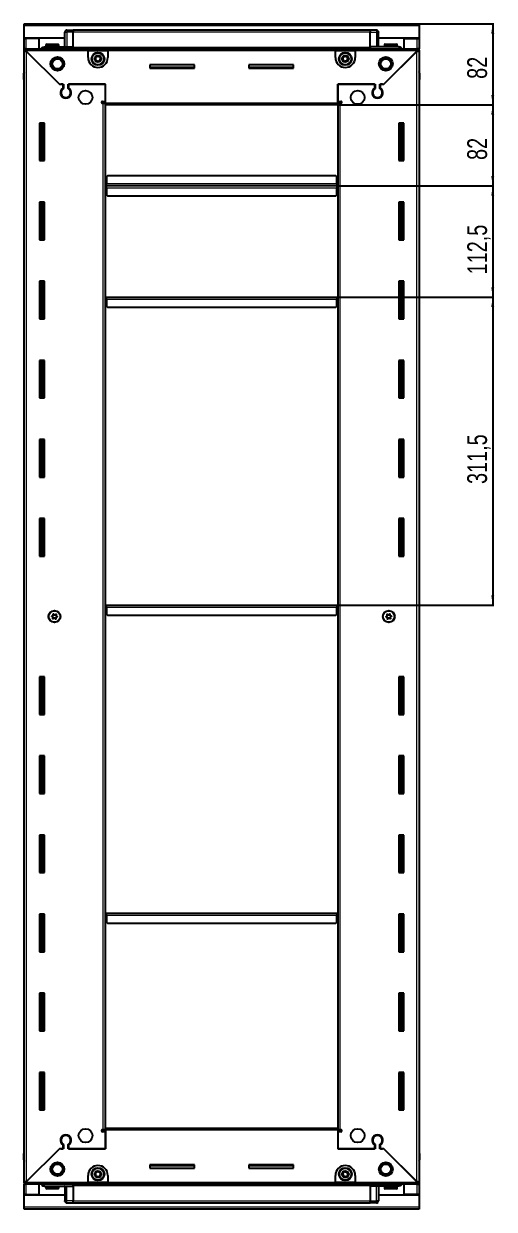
# Model space of a CAD drawing. Header units: millimetres. Extents: x 964 to 3708, y -1459 to 1429.
# Drawn here: x 3232 to 3708, y 94 to 1293 of the extents above; entities that cross this region are included whole.
import ezdxf

# ---------------------------------------------------------------- set-up
doc = ezdxf.new("R2010")
doc.units = ezdxf.units.MM
doc.layers.add('FORMAT', color=7, linetype='Continuous')
doc.styles.add('SLDTEXTSTYLE0', font='TXT', dxfattribs={"width": 0.75})
doc.dimstyles.new('SLDDIMSTYLE0', dxfattribs={"dimtxt": 20, "dimasz": 10, "dimexe": 0, "dimexo": 0.0625, "dimgap": 5, "dimtad": 2, "dimdec": 1, "dimrnd": 1e-09, "dimzin": 12, "dimdsep": 46, "dimtxsty": 'SLDTEXTSTYLE0', "dimsah": 1, "dimcen": 0.09, "dimadec": 0, "dimazin": 3, "dimtfac": 1, "dimtofl": 0, "dimtmove": 0, "dimatfit": 3, "dimfxl": 0, "dimfrac": 2, "dimtolj": 1, "dimtzin": 12, "dimarcsym": 0})

# ---------------------------------------------------------------- blocks, each defined once
blk = doc.blocks.new('_D_6')
at = {"layer": 'FORMAT'}
for p, q in [((3631.7, 1293.1), (3707.2, 1293.1)), ((3706.2, 1293.1), (3706.2, 1211.1)), ((3549.7, 1211.1), (3707.2, 1211.1))]:
    blk.add_line(p, q, dxfattribs=at)
for points in [[(3706.2, 1293.1), (3704.7, 1283.1), (3707.7, 1283.1)], [(3706.2, 1211.1), (3707.7, 1221.1), (3704.7, 1221.1)]]:
    blk.add_solid(points, dxfattribs=at)
at = {"layer": 'FORMAT', "insert": (3680.4, 1237.3), "char_height": 20, "attachment_point": 1, "rotation": 90, "style": 'SLDTEXTSTYLE0'}
blk.add_mtext('82', dxfattribs=at)
blk = doc.blocks.new('_D_7')
at = {"layer": 'FORMAT'}
for p, q in [((3549.7, 1211.1), (3707.2, 1211.1)), ((3706.2, 1211.1), (3706.2, 1129.1)), ((3548.7, 1129.1), (3707.2, 1129.1))]:
    blk.add_line(p, q, dxfattribs=at)
for points in [[(3706.2, 1211.1), (3704.7, 1201.1), (3707.7, 1201.1)], [(3706.2, 1129.1), (3707.7, 1139.1), (3704.7, 1139.1)]]:
    blk.add_solid(points, dxfattribs=at)
at = {"layer": 'FORMAT', "insert": (3680.4, 1155.3), "char_height": 20, "attachment_point": 1, "rotation": 90, "style": 'SLDTEXTSTYLE0'}
blk.add_mtext('82', dxfattribs=at)
blk = doc.blocks.new('_D_8')
at = {"layer": 'FORMAT'}
for p, q in [((3548.7, 1129.1), (3707.2, 1129.1)), ((3706.2, 1129.1), (3706.2, 1016.6)), ((3548.7, 1016.6), (3707.2, 1016.6))]:
    blk.add_line(p, q, dxfattribs=at)
for points in [[(3706.2, 1129.1), (3704.7, 1119.1), (3707.7, 1119.1)], [(3706.2, 1016.6), (3707.7, 1026.6), (3704.7, 1026.6)]]:
    blk.add_solid(points, dxfattribs=at)
at = {"layer": 'FORMAT', "insert": (3680.4, 1039.6), "char_height": 20, "attachment_point": 1, "rotation": 90, "style": 'SLDTEXTSTYLE0'}
blk.add_mtext('112,5', dxfattribs=at)
blk = doc.blocks.new('_D_9')
at = {"layer": 'FORMAT'}
for p, q in [((3548.7, 1016.6), (3707.2, 1016.6)), ((3706.2, 1016.6), (3706.2, 705.1)), ((3548.7, 705.1), (3707.2, 705.1))]:
    blk.add_line(p, q, dxfattribs=at)
for points in [[(3706.2, 1016.6), (3704.7, 1006.6), (3707.7, 1006.6)], [(3706.2, 705.1), (3707.7, 715.1), (3704.7, 715.1)]]:
    blk.add_solid(points, dxfattribs=at)
at = {"layer": 'FORMAT', "insert": (3680.4, 827.6), "char_height": 20, "attachment_point": 1, "rotation": 90, "style": 'SLDTEXTSTYLE0'}
blk.add_mtext('311,5', dxfattribs=at)

msp = doc.modelspace()

# ---------------------------------------------------------------- linework, layer by layer
at = {"color": 7, "linetype": 'Continuous', "lineweight": 25}
for p, q in [((3232.7, 1293.07), (3631.7, 1293.07)), ((3232.7, 1290.97), (3232.7, 1293.07)), ((3232.7, 1278.57), (3232.7, 1290.97)), ((3273.7, 1269.57), (3273.7, 1284.57)), ((3274.37, 1286.07), (3274.37, 1286.07)), ((3275.7, 1286.57), (3282.2, 1286.57)), ((3275.7, 1286.57), (3282.2, 1286.57)), ((3282.2, 1286.57), (3282.2, 1286.57)), ((3282.2, 1286.57), (3282.2, 1286.57)), ((3282.2, 1286.57), (3282.2, 1284.57)), ((3582.2, 1286.42), (3282.2, 1286.42)), ((3282.2, 1269.57), (3282.2, 1284.57)), ((3582.2, 1286.57), (3582.2, 1286.57)), ((3588.7, 1286.57), (3582.2, 1286.57)), ((3588.7, 1286.57), (3582.2, 1286.57)), ((3582.2, 1286.57), (3582.2, 1284.57)), ((3582.2, 1269.57), (3582.2, 1284.57)), ((3590.7, 1284.57), (3590.7, 1284.57)), ((3590.7, 1269.57), (3590.7, 1284.57)), ((3631.7, 1293.07), (3631.7, 1290.97)), ((3631.7, 1290.97), (3631.7, 1278.57)), ((3273.7, 1278.57), (3232.7, 1278.57)), ((3232.7, 1278.07), (3232.7, 1278.57)), ((3232.7, 1278.07), (3234.8, 1278.07)), ((3232.7, 1267.82), (3232.7, 1278.07)), ((3234.2, 1278.07), (3234.2, 1278.57)), ((3247.7, 1278.07), (3234.8, 1278.07)), ((3247.7, 1267.82), (3247.7, 1278.07)), ((3254.7, 1271.47), (3254.7, 1269.57)), ((3255.5, 1272.27), (3266.9, 1272.27)), ((3267.7, 1269.57), (3267.7, 1271.47)), ((3631.7, 1278.57), (3590.7, 1278.57)), ((3596.7, 1271.47), (3596.7, 1269.57)), ((3597.5, 1272.27), (3608.9, 1272.27)), ((3609.7, 1269.57), (3609.7, 1271.47)), ((3616.7, 1267.82), (3616.7, 1278.07)), ((3616.7, 1278.07), (3629.6, 1278.07)), ((3629.6, 1278.07), (3631.7, 1278.07)), ((3630.2, 1278.07), (3630.2, 1278.57)), ((3631.7, 1278.07), (3631.7, 1278.57)), ((3631.7, 1278.07), (3631.7, 1267.82)), ((3232.7, 1266.32), (3232.7, 1267.82)), ((3232.7, 1267.82), (3233.7, 1267.82)), ((3232.7, 1265.82), (3232.7, 1266.32)), ((3232.7, 1266.32), (3233.7, 1266.32)), ((3232.7, 121.32), (3232.7, 1265.82)), ((3234.2, 1265.82), (3232.7, 1265.82)), ((3233.7, 1266.32), (3233.7, 1267.82)), ((3233.7, 1267.82), (3297.2, 1267.82)), ((3234.3, 1265.72), (3268.2, 1231.82)), ((3268.9, 1231.12), (3234.8, 1265.22)), ((3253.2, 1269.57), (3282.2, 1269.57)), ((3282.2, 1269.57), (3282.2, 1269.07)), ((3282.2, 1268.42), (3582.2, 1268.42)), ((3297.2, 1265.72), (3297.2, 1267.82)), ((3297.2, 1267.82), (3317.2, 1267.82)), ((3297.2, 1266.32), (3317.2, 1266.32)), ((3297.2, 1258.82), (3297.2, 1265.72)), ((3317.2, 1267.82), (3317.2, 1265.72)), ((3317.2, 1267.82), (3547.2, 1267.82)), ((3317.2, 1265.72), (3317.2, 1258.82)), ((3547.2, 1265.72), (3547.2, 1267.82)), ((3547.2, 1267.82), (3567.2, 1267.82)), ((3547.2, 1266.32), (3567.2, 1266.32)), ((3547.2, 1258.82), (3547.2, 1265.72)), ((3567.2, 1267.82), (3630.7, 1267.82)), ((3567.2, 1267.82), (3567.2, 1265.72)), ((3567.2, 1265.72), (3567.2, 1258.82)), ((3611.2, 1269.57), (3582.2, 1269.57)), ((3582.2, 1269.57), (3582.2, 1269.07)), ((3629.6, 1265.22), (3595.5, 1231.12)), ((3596.2, 1231.82), (3630.1, 1265.72)), ((3630.2, 1265.82), (3631.7, 1265.82)), ((3630.7, 1266.32), (3630.7, 1267.82)), ((3630.7, 1267.82), (3631.7, 1267.82)), ((3630.7, 1266.32), (3631.7, 1266.32)), ((3631.7, 1266.32), (3631.7, 1267.82)), ((3631.7, 1266.32), (3631.7, 1265.82)), ((3631.7, 1265.82), (3631.7, 121.32)), ((3404.7, 1251.57), (3359.7, 1251.57)), ((3359.7, 1251.57), (3359.7, 1248.07)), ((3404.7, 1248.82), (3359.7, 1248.82)), ((3359.7, 1248.07), (3404.7, 1248.07)), ((3404.7, 1248.07), (3404.7, 1251.57)), ((3504.7, 1251.57), (3459.7, 1251.57)), ((3459.7, 1251.57), (3459.7, 1248.07)), ((3504.7, 1248.82), (3459.7, 1248.82)), ((3459.7, 1248.07), (3504.7, 1248.07)), ((3504.7, 1248.07), (3504.7, 1251.57)), ((3232.2, 1243.07), (3232.2, 1236.57)), ((3232.2, 1236.57), (3232.2, 1243.07)), ((3232.2, 1236.57), (3232.2, 1236.57)), ((3232.7, 1236.57), (3232.2, 1236.57)), ((3232.35, 1236.57), (3232.35, 150.57)), ((3631.7, 1244.39), (3631.7, 1244.39)), ((3631.7, 1236.57), (3632.2, 1236.57)), ((3632.05, 150.57), (3632.05, 1236.57)), ((3632.2, 1243.07), (3632.2, 1236.57)), ((3632.2, 1236.57), (3632.2, 1243.07)), ((3632.2, 1236.57), (3632.2, 1236.57)), ((3632.2, 1236.57), (3632.2, 1236.57)), ((3268.2, 1231.82), (3272.4, 1231.82)), ((3269.6, 1231.82), (3268.9, 1231.12)), ((3271.7, 1231.82), (3269.6, 1231.82)), ((3271.7, 1231.82), (3271.7, 1227.93)), ((3272.4, 1231.82), (3272.4, 1227.53)), ((3277, 1231.82), (3314.7, 1231.82)), ((3277, 1227.53), (3277, 1231.82)), ((3277.7, 1227.93), (3277.7, 1231.82)), ((3314.7, 1231.82), (3277.7, 1231.82)), ((3314.7, 1213.17), (3314.7, 1231.82)), ((3314.7, 1214.57), (3314.7, 1231.82)), ((3549.7, 1231.82), (3587.4, 1231.82)), ((3549.7, 1213.17), (3549.7, 1231.82)), ((3549.7, 1231.82), (3549.7, 1214.57)), ((3586.7, 1231.82), (3549.7, 1231.82)), ((3586.7, 1231.82), (3586.7, 1227.93)), ((3587.4, 1231.82), (3587.4, 1227.53)), ((3592, 1231.82), (3596.2, 1231.82)), ((3592, 1227.53), (3592, 1231.82)), ((3594.8, 1231.82), (3592.7, 1231.82)), ((3592.7, 1227.93), (3592.7, 1231.82)), ((3595.5, 1231.12), (3594.8, 1231.82)), ((3272.7, 1218.96), (3272.7, 1218.2)), ((3311.85, 1214.57), (3314.7, 1214.57)), ((3312.6, 1212.57), (3311.85, 1212.57)), ((3312.6, 1212.57), (3314.7, 1212.57)), ((3314.7, 1213.57), (3312.7, 1213.57)), ((3312.7, 1213.57), (3312.7, 1212.57)), ((3314.7, 1211.07), (3314.7, 1213.17)), ((3549.7, 1211.07), (3314.7, 1211.07)), ((3314.7, 176.07), (3314.7, 1211.07)), ((3549.7, 1214.57), (3552.55, 1214.57)), ((3551.7, 1213.57), (3549.7, 1213.57)), ((3549.7, 1213.17), (3549.7, 1211.07)), ((3549.7, 1212.57), (3551.8, 1212.57)), ((3549.7, 1211.07), (3549.7, 176.07)), ((3551.7, 1212.57), (3551.7, 1213.57)), ((3552.55, 1212.57), (3551.8, 1212.57)), ((3591.7, 1218.96), (3591.7, 1218.2)), ((3253.2, 1192.57), (3248.2, 1192.57)), ((3248.2, 1192.57), (3248.2, 1154.57)), ((3250.35, 1154.57), (3250.35, 1192.57)), ((3252.14, 1154.57), (3252.14, 1192.57)), ((3252.17, 1154.57), (3252.17, 1192.57)), ((3253.2, 1154.57), (3253.2, 1192.57)), ((3611.2, 1192.57), (3611.2, 1154.57)), ((3616.2, 1192.57), (3611.2, 1192.57)), ((3612.22, 1192.57), (3612.22, 1154.57)), ((3612.25, 1192.57), (3612.25, 1154.57)), ((3614.05, 1192.57), (3614.05, 1154.57)), ((3616.2, 1154.57), (3616.2, 1192.57)), ((3248.2, 1154.57), (3253.2, 1154.57)), ((3611.2, 1154.57), (3616.2, 1154.57)), ((3316.7, 1139.07), (3315.7, 1138.07)), ((3547.7, 1139.07), (3316.7, 1139.07)), ((3548.7, 1138.07), (3547.7, 1139.07)), ((3315.45, 1129.07), (3314.7, 1129.07)), ((3315.7, 1131.92), (3315.45, 1131.92)), ((3315.45, 1131.92), (3315.45, 1129.07)), ((3315.45, 1129.07), (3315.45, 1126.22)), ((3315.7, 1138.07), (3315.7, 1131.17)), ((3315.7, 1129.07), (3315.7, 1131.17)), ((3315.7, 1126.97), (3315.7, 1129.07)), ((3548.7, 1129.07), (3315.7, 1129.07)), ((3548.7, 1131.17), (3548.7, 1138.07)), ((3548.95, 1131.92), (3548.7, 1131.92)), ((3548.7, 1131.17), (3548.7, 1129.07)), ((3548.7, 1129.07), (3548.7, 1126.97)), ((3548.95, 1129.07), (3548.95, 1131.92)), ((3548.95, 1126.22), (3548.95, 1129.07)), ((3549.7, 1129.07), (3548.95, 1129.07)), ((3315.45, 1126.22), (3315.7, 1126.22)), ((3315.7, 1126.97), (3315.7, 1120.07)), ((3315.7, 1120.07), (3316.7, 1119.07)), ((3316.7, 1119.07), (3547.7, 1119.07)), ((3547.7, 1119.07), (3548.7, 1120.07)), ((3548.7, 1120.07), (3548.7, 1126.97)), ((3548.7, 1126.22), (3548.95, 1126.22)), ((3253.2, 1112.57), (3248.2, 1112.57)), ((3248.2, 1112.57), (3248.2, 1074.57)), ((3250.35, 1074.57), (3250.35, 1112.57)), ((3252.14, 1074.57), (3252.14, 1112.57)), ((3252.17, 1074.57), (3252.17, 1112.57)), ((3253.2, 1074.57), (3253.2, 1112.57)), ((3611.2, 1112.57), (3611.2, 1074.57)), ((3616.2, 1112.57), (3611.2, 1112.57)), ((3612.22, 1112.57), (3612.22, 1074.57)), ((3612.25, 1112.57), (3612.25, 1074.57)), ((3614.05, 1112.57), (3614.05, 1074.57)), ((3616.2, 1074.57), (3616.2, 1112.57)), ((3248.2, 1074.57), (3253.2, 1074.57)), ((3611.2, 1074.57), (3616.2, 1074.57)), ((3253.2, 1032.57), (3248.2, 1032.57)), ((3248.2, 1032.57), (3248.2, 994.57)), ((3250.35, 994.57), (3250.35, 1032.57)), ((3252.14, 994.57), (3252.14, 1032.57)), ((3252.17, 994.57), (3252.17, 1032.57)), ((3253.2, 994.57), (3253.2, 1032.57)), ((3611.2, 1032.57), (3611.2, 994.57)), ((3616.2, 1032.57), (3611.2, 1032.57)), ((3612.22, 1032.57), (3612.22, 994.57)), ((3612.25, 1032.57), (3612.25, 994.57)), ((3614.05, 1032.57), (3614.05, 994.57)), ((3616.2, 994.57), (3616.2, 1032.57)), ((3314.7, 1016.57), (3315.45, 1016.57)), ((3315.45, 1016.57), (3315.45, 1013.72)), ((3315.45, 1013.72), (3315.7, 1013.72)), ((3315.7, 1014.47), (3315.7, 1016.57)), ((3315.7, 1016.57), (3548.7, 1016.57)), ((3315.7, 1014.47), (3315.7, 1007.57)), ((3315.7, 1007.57), (3316.7, 1006.57)), ((3547.7, 1006.57), (3548.7, 1007.57)), ((3548.7, 1016.57), (3548.7, 1014.47)), ((3548.7, 1007.57), (3548.7, 1014.47)), ((3548.7, 1013.72), (3548.95, 1013.72)), ((3548.95, 1013.72), (3548.95, 1016.57)), ((3548.95, 1016.57), (3549.7, 1016.57)), ((3316.7, 1006.57), (3547.7, 1006.57)), ((3248.2, 994.57), (3253.2, 994.57)), ((3611.2, 994.57), (3616.2, 994.57)), ((3253.2, 952.57), (3248.2, 952.57)), ((3248.2, 952.57), (3248.2, 914.57)), ((3250.35, 914.57), (3250.35, 952.57)), ((3252.14, 914.57), (3252.14, 952.57)), ((3252.17, 914.57), (3252.17, 952.57)), ((3253.2, 914.57), (3253.2, 952.57)), ((3611.2, 952.57), (3611.2, 914.57)), ((3616.2, 952.57), (3611.2, 952.57)), ((3612.22, 952.57), (3612.22, 914.57)), ((3612.25, 952.57), (3612.25, 914.57)), ((3614.05, 952.57), (3614.05, 914.57)), ((3616.2, 914.57), (3616.2, 952.57)), ((3248.2, 914.57), (3253.2, 914.57)), ((3611.2, 914.57), (3616.2, 914.57)), ((3253.2, 872.57), (3248.2, 872.57)), ((3248.2, 872.57), (3248.2, 834.57)), ((3250.35, 834.57), (3250.35, 872.57)), ((3252.14, 834.57), (3252.14, 872.57)), ((3252.17, 834.57), (3252.17, 872.57)), ((3253.2, 834.57), (3253.2, 872.57)), ((3611.2, 872.57), (3611.2, 834.57)), ((3616.2, 872.57), (3611.2, 872.57)), ((3612.22, 872.57), (3612.22, 834.57)), ((3612.25, 872.57), (3612.25, 834.57)), ((3614.05, 872.57), (3614.05, 834.57)), ((3616.2, 834.57), (3616.2, 872.57)), ((3248.2, 834.57), (3253.2, 834.57)), ((3611.2, 834.57), (3616.2, 834.57)), ((3253.2, 792.57), (3248.2, 792.57)), ((3248.2, 792.57), (3248.2, 754.57)), ((3250.35, 754.57), (3250.35, 792.57)), ((3252.14, 754.57), (3252.14, 792.57)), ((3252.17, 754.57), (3252.17, 792.57)), ((3253.2, 754.57), (3253.2, 792.57)), ((3611.2, 792.57), (3611.2, 754.57)), ((3616.2, 792.57), (3611.2, 792.57)), ((3612.22, 792.57), (3612.22, 754.57)), ((3612.25, 792.57), (3612.25, 754.57)), ((3614.05, 792.57), (3614.05, 754.57)), ((3616.2, 754.57), (3616.2, 792.57)), ((3248.2, 754.57), (3253.2, 754.57)), ((3611.2, 754.57), (3616.2, 754.57)), ((3314.7, 705.07), (3315.45, 705.07)), ((3315.45, 705.07), (3315.45, 702.22)), ((3315.45, 702.22), (3315.7, 702.22)), ((3315.7, 705.07), (3548.7, 705.07)), ((3315.7, 702.97), (3315.7, 705.07)), ((3315.7, 702.97), (3315.7, 696.07)), ((3315.7, 696.07), (3316.7, 695.07)), ((3547.7, 695.07), (3548.7, 696.07)), ((3548.7, 705.07), (3548.7, 702.97)), ((3548.7, 696.07), (3548.7, 702.97)), ((3548.7, 702.22), (3548.95, 702.22)), ((3548.95, 702.22), (3548.95, 705.07)), ((3548.95, 705.07), (3549.7, 705.07)), ((3316.7, 695.07), (3547.7, 695.07)), ((3253.2, 632.57), (3248.2, 632.57)), ((3248.2, 632.57), (3248.2, 594.57)), ((3250.35, 594.57), (3250.35, 632.57)), ((3252.14, 594.57), (3252.14, 632.57)), ((3252.17, 594.57), (3252.17, 632.57)), ((3253.2, 594.57), (3253.2, 632.57)), ((3611.2, 632.57), (3611.2, 594.57)), ((3616.2, 632.57), (3611.2, 632.57)), ((3612.22, 632.57), (3612.22, 594.57)), ((3612.25, 632.57), (3612.25, 594.57)), ((3614.05, 632.57), (3614.05, 594.57)), ((3616.2, 594.57), (3616.2, 632.57)), ((3248.2, 594.57), (3253.2, 594.57)), ((3611.2, 594.57), (3616.2, 594.57)), ((3253.2, 552.57), (3248.2, 552.57)), ((3248.2, 552.57), (3248.2, 514.57)), ((3250.35, 514.57), (3250.35, 552.57)), ((3252.14, 514.57), (3252.14, 552.57)), ((3252.17, 514.57), (3252.17, 552.57)), ((3253.2, 514.57), (3253.2, 552.57)), ((3611.2, 552.57), (3611.2, 514.57)), ((3616.2, 552.57), (3611.2, 552.57)), ((3612.22, 552.57), (3612.22, 514.57)), ((3612.25, 552.57), (3612.25, 514.57)), ((3614.05, 552.57), (3614.05, 514.57)), ((3616.2, 514.57), (3616.2, 552.57)), ((3248.2, 514.57), (3253.2, 514.57)), ((3611.2, 514.57), (3616.2, 514.57)), ((3253.2, 472.57), (3248.2, 472.57)), ((3248.2, 472.57), (3248.2, 434.57)), ((3250.35, 434.57), (3250.35, 472.57)), ((3252.14, 434.57), (3252.14, 472.57)), ((3252.17, 434.57), (3252.17, 472.57)), ((3253.2, 434.57), (3253.2, 472.57)), ((3611.2, 472.57), (3611.2, 434.57)), ((3616.2, 472.57), (3611.2, 472.57)), ((3612.22, 472.57), (3612.22, 434.57)), ((3612.25, 472.57), (3612.25, 434.57)), ((3614.05, 472.57), (3614.05, 434.57)), ((3616.2, 434.57), (3616.2, 472.57)), ((3248.2, 434.57), (3253.2, 434.57)), ((3611.2, 434.57), (3616.2, 434.57)), ((3253.2, 392.57), (3248.2, 392.57)), ((3248.2, 392.57), (3248.2, 354.57)), ((3250.35, 354.57), (3250.35, 392.57)), ((3252.14, 354.57), (3252.14, 392.57)), ((3252.17, 354.57), (3252.17, 392.57)), ((3253.2, 354.57), (3253.2, 392.57)), ((3314.7, 393.57), (3315.45, 393.57)), ((3315.45, 393.57), (3315.45, 390.72)), ((3315.45, 390.72), (3315.7, 390.72)), ((3315.7, 391.47), (3315.7, 393.57)), ((3315.7, 393.57), (3548.7, 393.57)), ((3315.7, 391.47), (3315.7, 384.57)), ((3315.7, 384.57), (3316.7, 383.57)), ((3547.7, 383.57), (3548.7, 384.57)), ((3548.7, 393.57), (3548.7, 391.47)), ((3548.7, 384.57), (3548.7, 391.47)), ((3548.7, 390.72), (3548.95, 390.72)), ((3548.95, 390.72), (3548.95, 393.57)), ((3548.95, 393.57), (3549.7, 393.57)), ((3611.2, 392.57), (3611.2, 354.57)), ((3616.2, 392.57), (3611.2, 392.57)), ((3612.22, 392.57), (3612.22, 354.57)), ((3612.25, 392.57), (3612.25, 354.57)), ((3614.05, 392.57), (3614.05, 354.57)), ((3616.2, 354.57), (3616.2, 392.57)), ((3316.7, 383.57), (3547.7, 383.57)), ((3248.2, 354.57), (3253.2, 354.57)), ((3611.2, 354.57), (3616.2, 354.57)), ((3253.2, 312.57), (3248.2, 312.57)), ((3248.2, 312.57), (3248.2, 274.57)), ((3250.35, 274.57), (3250.35, 312.57)), ((3252.14, 274.57), (3252.14, 312.57)), ((3252.17, 274.57), (3252.17, 312.57)), ((3253.2, 274.57), (3253.2, 312.57)), ((3611.2, 312.57), (3611.2, 274.57)), ((3616.2, 312.57), (3611.2, 312.57)), ((3612.22, 312.57), (3612.22, 274.57)), ((3612.25, 312.57), (3612.25, 274.57)), ((3614.05, 312.57), (3614.05, 274.57)), ((3616.2, 274.57), (3616.2, 312.57)), ((3248.2, 274.57), (3253.2, 274.57)), ((3611.2, 274.57), (3616.2, 274.57)), ((3253.2, 232.57), (3248.2, 232.57)), ((3248.2, 232.57), (3248.2, 194.57)), ((3250.35, 194.57), (3250.35, 232.57)), ((3252.14, 194.57), (3252.14, 232.57)), ((3252.17, 194.57), (3252.17, 232.57)), ((3253.2, 194.57), (3253.2, 232.57)), ((3611.2, 232.57), (3611.2, 194.57)), ((3616.2, 232.57), (3611.2, 232.57)), ((3612.22, 232.57), (3612.22, 194.57)), ((3612.25, 232.57), (3612.25, 194.57)), ((3614.05, 232.57), (3614.05, 194.57)), ((3616.2, 194.57), (3616.2, 232.57)), ((3248.2, 194.57), (3253.2, 194.57)), ((3611.2, 194.57), (3616.2, 194.57)), ((3272.7, 168.94), (3272.7, 168.18)), ((3311.85, 174.57), (3312.6, 174.57)), ((3314.7, 172.57), (3311.85, 172.57)), ((3314.7, 174.57), (3312.6, 174.57)), ((3312.7, 174.57), (3312.7, 173.57)), ((3312.7, 173.57), (3314.7, 173.57)), ((3314.7, 173.97), (3314.7, 176.07)), ((3314.7, 176.07), (3549.7, 176.07)), ((3314.7, 173.97), (3314.7, 155.32)), ((3314.7, 155.32), (3314.7, 172.57)), ((3549.7, 176.07), (3549.7, 173.97)), ((3551.8, 174.57), (3549.7, 174.57)), ((3549.7, 173.97), (3549.7, 155.32)), ((3549.7, 173.57), (3551.7, 173.57)), ((3549.7, 172.57), (3549.7, 155.32)), ((3552.55, 172.57), (3549.7, 172.57)), ((3551.7, 173.57), (3551.7, 174.57)), ((3551.8, 174.57), (3552.55, 174.57)), ((3591.7, 168.94), (3591.7, 168.18)), ((3234.8, 121.92), (3268.9, 156.02)), ((3268.9, 156.02), (3269.6, 155.32)), ((3271.7, 159.21), (3271.7, 155.32)), ((3272.4, 159.61), (3272.4, 155.32)), ((3277, 155.32), (3277, 159.61)), ((3277.7, 155.32), (3277.7, 159.21)), ((3586.7, 159.21), (3586.7, 155.32)), ((3587.4, 159.61), (3587.4, 155.32)), ((3592, 155.32), (3592, 159.61)), ((3592.7, 155.32), (3592.7, 159.21)), ((3594.8, 155.32), (3595.5, 156.02)), ((3595.5, 156.02), (3629.6, 121.92)), ((3232.2, 150.57), (3232.2, 150.57)), ((3232.2, 144.07), (3232.2, 150.57)), ((3232.2, 150.57), (3232.2, 150.57)), ((3232.2, 150.57), (3232.2, 144.07)), ((3232.7, 150.57), (3232.2, 150.57)), ((3268.2, 155.32), (3234.3, 121.42)), ((3272.4, 155.32), (3268.2, 155.32)), ((3269.6, 155.32), (3271.7, 155.32)), ((3314.7, 155.32), (3277, 155.32)), ((3277.7, 155.32), (3314.7, 155.32)), ((3587.4, 155.32), (3549.7, 155.32)), ((3549.7, 155.32), (3586.7, 155.32)), ((3596.2, 155.32), (3592, 155.32)), ((3592.7, 155.32), (3594.8, 155.32)), ((3630.1, 121.42), (3596.2, 155.32)), ((3631.7, 150.57), (3632.2, 150.57)), ((3632.2, 150.57), (3632.2, 150.57)), ((3632.2, 144.07), (3632.2, 150.57)), ((3632.2, 150.57), (3632.2, 144.07)), ((3232.7, 142.75), (3232.7, 142.75)), ((3404.7, 139.07), (3359.7, 139.07)), ((3359.7, 139.07), (3359.7, 135.57)), ((3359.7, 138.32), (3404.7, 138.32)), ((3359.7, 135.57), (3404.7, 135.57)), ((3404.7, 135.57), (3404.7, 139.07)), ((3504.7, 139.07), (3459.7, 139.07)), ((3459.7, 139.07), (3459.7, 135.57)), ((3459.7, 138.32), (3504.7, 138.32)), ((3459.7, 135.57), (3504.7, 135.57)), ((3504.7, 135.57), (3504.7, 139.07)), ((3232.7, 120.82), (3232.7, 121.32)), ((3234.2, 121.32), (3232.7, 121.32)), ((3232.7, 120.82), (3232.7, 119.32)), ((3233.7, 120.82), (3232.7, 120.82)), ((3233.7, 120.82), (3233.7, 119.32)), ((3297.2, 121.42), (3297.2, 128.32)), ((3297.2, 119.32), (3297.2, 121.42)), ((3317.2, 120.82), (3297.2, 120.82)), ((3317.2, 128.32), (3317.2, 121.42)), ((3317.2, 121.42), (3317.2, 119.32)), ((3547.2, 121.42), (3547.2, 128.32)), ((3547.2, 119.32), (3547.2, 121.42)), ((3567.2, 120.82), (3547.2, 120.82)), ((3567.2, 128.32), (3567.2, 121.42)), ((3567.2, 121.42), (3567.2, 119.32)), ((3630.2, 121.32), (3631.7, 121.32)), ((3630.7, 120.82), (3630.7, 119.32)), ((3631.7, 120.82), (3630.7, 120.82)), ((3631.7, 121.32), (3631.7, 120.82)), ((3631.7, 120.82), (3631.7, 119.32)), ((3232.7, 109.07), (3232.7, 119.32)), ((3233.7, 119.32), (3232.7, 119.32)), ((3234.8, 109.07), (3232.7, 109.07)), ((3232.7, 108.57), (3232.7, 109.07)), ((3232.7, 108.57), (3273.7, 108.57)), ((3232.7, 96.17), (3232.7, 108.57)), ((3297.2, 119.32), (3233.7, 119.32)), ((3234.2, 108.57), (3234.2, 109.07)), ((3234.8, 109.07), (3247.7, 109.07)), ((3247.7, 109.07), (3247.7, 119.32)), ((3253.2, 117.57), (3282.2, 117.57)), ((3254.7, 117.57), (3254.7, 115.67)), ((3259.27, 114.87), (3255.5, 114.87)), ((3266.9, 114.87), (3259.27, 114.87)), ((3267.7, 115.67), (3267.7, 117.57)), ((3273.7, 117.57), (3273.7, 102.57)), ((3582.2, 118.72), (3282.2, 118.72)), ((3282.2, 117.57), (3282.2, 118.07)), ((3282.2, 117.57), (3282.2, 102.57)), ((3317.2, 119.32), (3297.2, 119.32)), ((3547.2, 119.32), (3317.2, 119.32)), ((3567.2, 119.32), (3547.2, 119.32)), ((3630.7, 119.32), (3567.2, 119.32)), ((3582.2, 117.57), (3582.2, 118.07)), ((3611.2, 117.57), (3582.2, 117.57)), ((3582.2, 117.57), (3582.2, 102.57)), ((3590.7, 117.57), (3590.7, 102.57)), ((3590.7, 108.57), (3631.7, 108.57)), ((3596.7, 117.57), (3596.7, 115.67)), ((3604.49, 114.87), (3597.5, 114.87)), ((3608.9, 114.87), (3604.49, 114.87)), ((3609.7, 115.67), (3609.7, 117.57)), ((3616.7, 109.07), (3616.7, 119.32)), ((3629.6, 109.07), (3616.7, 109.07)), ((3631.7, 109.07), (3629.6, 109.07)), ((3630.2, 108.57), (3630.2, 109.07)), ((3631.7, 119.32), (3630.7, 119.32)), ((3631.7, 119.32), (3631.7, 109.07)), ((3631.7, 108.57), (3631.7, 109.07)), ((3631.7, 108.57), (3631.7, 96.17)), ((3232.7, 94.07), (3232.7, 96.17)), ((3273.7, 102.57), (3273.7, 102.57)), ((3275.7, 100.57), (3282.2, 100.57)), ((3275.7, 100.57), (3282.2, 100.57)), ((3282.2, 100.57), (3282.2, 102.57)), ((3282.2, 100.72), (3582.2, 100.72)), ((3282.2, 100.57), (3282.2, 100.57)), ((3582.2, 100.57), (3582.2, 102.57)), ((3588.7, 100.57), (3582.2, 100.57)), ((3582.2, 100.57), (3582.2, 100.57)), ((3582.2, 100.57), (3582.2, 100.57)), ((3588.7, 100.57), (3582.2, 100.57)), ((3590.02, 101.07), (3590.02, 101.07)), ((3631.7, 96.17), (3631.7, 94.07)), ((3631.7, 94.07), (3232.7, 94.07))]:
    msp.add_line(p, q, dxfattribs=at)
at = {"color": 8, "linetype": 'Continuous', "lineweight": 18}
for p, q in [((3631.7, 1290.97), (3232.7, 1290.97)), ((3273.7, 1284.57), (3275.7, 1284.57)), ((3275.7, 1286.57), (3275.7, 1284.57)), ((3275.7, 1284.57), (3275.7, 1269.57)), ((3282.2, 1284.57), (3275.7, 1284.57)), ((3582.2, 1284.42), (3282.2, 1284.42)), ((3582.2, 1284.57), (3588.7, 1284.57)), ((3588.7, 1286.57), (3588.7, 1284.57)), ((3588.7, 1284.57), (3588.7, 1269.57)), ((3590.7, 1284.57), (3588.7, 1284.57)), ((3234.8, 1278.07), (3234.8, 1278.57)), ((3234.8, 1267.82), (3234.8, 1278.07)), ((3254.7, 1271.47), (3267.7, 1271.47)), ((3596.7, 1271.47), (3609.7, 1271.47)), ((3629.6, 1278.57), (3629.6, 1278.07)), ((3629.6, 1278.07), (3629.6, 1267.82)), ((3297.2, 1265.72), (3234.3, 1265.72)), ((3234.8, 1265.22), (3234.8, 121.92)), ((3582.2, 1269.07), (3282.2, 1269.07)), ((3582.2, 1267.84), (3282.2, 1267.84)), ((3297.2, 1265.72), (3317.2, 1265.72)), ((3547.2, 1265.72), (3317.2, 1265.72)), ((3547.2, 1265.72), (3567.2, 1265.72)), ((3630.1, 1265.72), (3567.2, 1265.72)), ((3629.6, 121.92), (3629.6, 1265.22)), ((3232.7, 1243.07), (3232.2, 1243.07)), ((3631.7, 1243.07), (3632.2, 1243.07)), ((3312.6, 174.57), (3312.6, 1212.57)), ((3314.7, 1213.17), (3549.7, 1213.17)), ((3551.8, 1212.57), (3551.8, 174.57)), ((3249.7, 1192.57), (3249.7, 1154.57)), ((3250.93, 1192.57), (3250.93, 1154.57)), ((3613.46, 1154.57), (3613.46, 1192.57)), ((3614.7, 1154.57), (3614.7, 1192.57)), ((3548.7, 1131.17), (3315.7, 1131.17)), ((3315.7, 1126.97), (3548.7, 1126.97)), ((3249.7, 1112.57), (3249.7, 1074.57)), ((3250.93, 1112.57), (3250.93, 1074.57)), ((3613.46, 1074.57), (3613.46, 1112.57)), ((3614.7, 1074.57), (3614.7, 1112.57)), ((3249.7, 1032.57), (3249.7, 994.57)), ((3250.93, 1032.57), (3250.93, 994.57)), ((3613.46, 994.57), (3613.46, 1032.57)), ((3614.7, 994.57), (3614.7, 1032.57)), ((3315.7, 1014.47), (3548.7, 1014.47)), ((3249.7, 952.57), (3249.7, 914.57)), ((3250.93, 952.57), (3250.93, 914.57)), ((3613.46, 914.57), (3613.46, 952.57)), ((3614.7, 914.57), (3614.7, 952.57)), ((3249.7, 872.57), (3249.7, 834.57)), ((3250.93, 872.57), (3250.93, 834.57)), ((3613.46, 834.57), (3613.46, 872.57)), ((3614.7, 834.57), (3614.7, 872.57)), ((3249.7, 792.57), (3249.7, 754.57)), ((3250.93, 792.57), (3250.93, 754.57)), ((3613.46, 754.57), (3613.46, 792.57)), ((3614.7, 754.57), (3614.7, 792.57)), ((3315.7, 702.97), (3548.7, 702.97)), ((3249.7, 632.57), (3249.7, 594.57)), ((3250.93, 632.57), (3250.93, 594.57)), ((3613.46, 594.57), (3613.46, 632.57)), ((3614.7, 594.57), (3614.7, 632.57)), ((3249.7, 552.57), (3249.7, 514.57)), ((3250.93, 552.57), (3250.93, 514.57)), ((3613.46, 514.57), (3613.46, 552.57)), ((3614.7, 514.57), (3614.7, 552.57)), ((3249.7, 472.57), (3249.7, 434.57)), ((3250.93, 472.57), (3250.93, 434.57)), ((3613.46, 434.57), (3613.46, 472.57)), ((3614.7, 434.57), (3614.7, 472.57)), ((3249.7, 392.57), (3249.7, 354.57)), ((3250.93, 392.57), (3250.93, 354.57)), ((3315.7, 391.47), (3548.7, 391.47)), ((3613.46, 354.57), (3613.46, 392.57)), ((3614.7, 354.57), (3614.7, 392.57)), ((3249.7, 312.57), (3249.7, 274.57)), ((3250.93, 312.57), (3250.93, 274.57)), ((3613.46, 274.57), (3613.46, 312.57)), ((3614.7, 274.57), (3614.7, 312.57)), ((3249.7, 232.57), (3249.7, 194.57)), ((3250.93, 232.57), (3250.93, 194.57)), ((3613.46, 194.57), (3613.46, 232.57)), ((3614.7, 194.57), (3614.7, 232.57)), ((3549.7, 173.97), (3314.7, 173.97)), ((3232.7, 144.07), (3232.2, 144.07)), ((3631.7, 144.07), (3632.2, 144.07)), ((3234.3, 121.42), (3297.2, 121.42)), ((3317.2, 121.42), (3297.2, 121.42)), ((3317.2, 121.42), (3547.2, 121.42)), ((3567.2, 121.42), (3547.2, 121.42)), ((3567.2, 121.42), (3630.1, 121.42)), ((3234.8, 109.07), (3234.8, 119.32)), ((3234.8, 108.57), (3234.8, 109.07)), ((3259, 115.67), (3254.7, 115.67)), ((3267.7, 115.67), (3259, 115.67)), ((3275.7, 102.57), (3275.7, 117.57)), ((3282.2, 119.31), (3582.2, 119.31)), ((3282.2, 118.07), (3582.2, 118.07)), ((3588.7, 102.57), (3588.7, 117.57)), ((3604.67, 115.67), (3596.7, 115.67)), ((3609.7, 115.67), (3604.67, 115.67)), ((3629.6, 119.32), (3629.6, 109.07)), ((3629.6, 109.07), (3629.6, 108.57)), ((3631.7, 96.17), (3232.7, 96.17)), ((3273.7, 102.57), (3275.7, 102.57)), ((3282.2, 102.57), (3275.7, 102.57)), ((3275.7, 100.57), (3275.7, 102.57)), ((3282.2, 102.72), (3582.2, 102.72)), ((3582.2, 102.57), (3588.7, 102.57)), ((3590.7, 102.57), (3588.7, 102.57)), ((3588.7, 100.57), (3588.7, 102.57))]:
    msp.add_line(p, q, dxfattribs=at)
at = {"color": 7, "linetype": 'Continuous', "lineweight": 25, "flags": 128}
for points in [[(3590.55, 1285.32), (3590.66, 1284.96), (3590.7, 1284.57)], [(3273.84, 101.82), (3273.73, 102.18), (3273.7, 102.57)]]:
    msp.add_lwpolyline(points, dxfattribs=at)
at = {"color": 7, "linetype": 'Continuous', "lineweight": 25}
for centre, radius in [((3266.2, 1252.57), 7), ((3307.2, 1257.57), 6.5), ((3307.2, 1257.57), 3.46), ((3557.2, 1257.57), 6.5), ((3557.2, 1257.57), 3.46), ((3598.2, 1252.57), 7), ((3266.2, 1252.57), 6.02), ((3266.2, 1252.57), 5.1), ((3598.2, 1252.57), 6.02), ((3598.2, 1252.57), 5.1), ((3294.7, 1218.57), 7), ((3569.7, 1218.57), 7), ((3263.2, 693.57), 6), ((3263.35, 693.57), 5.79), ((3263.35, 693.57), 1.85), ((3601.2, 693.57), 6), ((3601.05, 693.57), 5.79), ((3601.05, 693.57), 1.85), ((3294.7, 168.57), 7), ((3569.7, 168.57), 7), ((3266.2, 134.57), 7), ((3266.2, 134.57), 6.03), ((3266.2, 134.57), 5.1), ((3307.2, 129.57), 6.5), ((3307.2, 129.57), 3.46), ((3557.2, 129.57), 6.5), ((3557.2, 129.57), 3.46), ((3598.2, 134.57), 7), ((3598.2, 134.57), 6.02), ((3598.2, 134.57), 5.1)]:
    msp.add_circle(centre, radius, dxfattribs=at)
at = {"color": 8, "linetype": 'Continuous', "lineweight": 18}
for centre in [(3307.2, 1257.57), (3557.2, 1257.57), (3307.2, 129.57), (3557.2, 129.57)]:
    msp.add_circle(centre, 5.7, dxfattribs=at)
at = {"color": 7, "linetype": 'Continuous', "lineweight": 25}
for centre, radius, start, end in [((3275.7, 1284.57), 2, 90, 180), ((3275.7, 1284.57), 2, 123.94202, 131.40962), ((3275.7, 1284.57), 2, 90, 108.58003), ((3588.7, 1284.57), 2, 0, 90), ((3255.5, 1271.47), 0.8, 90, 180), ((3266.9, 1271.47), 0.8, 0, 90), ((3597.5, 1271.47), 0.8, 90, 180), ((3608.9, 1271.47), 0.8, 0, 90), ((3273.5, 1269.77), 0.2, 270, 0), ((3307.2, 1257.57), 2.5, 134.01559, 194.01559), ((3307.2, 1257.57), 2.5, 74.01559, 134.01559), ((3307.2, 1257.57), 2.5, 14.01559, 74.01559), ((3557.2, 1257.57), 2.5, 100.11158, 160.11158), ((3557.2, 1257.57), 2.5, 40.11158, 100.11158), ((3557.2, 1257.57), 2.5, 340.11158, 40.11158), ((3590.9, 1269.77), 0.2, 180, 270), ((3307.2, 1258.82), 10, 180, 270), ((3307.2, 1257.57), 2.5, 194.01559, 254.01559), ((3307.2, 1257.57), 2.5, 254.01559, 314.01559), ((3307.2, 1258.82), 10, 270, 0), ((3307.2, 1257.57), 2.5, 314.01559, 14.01559), ((3557.2, 1258.82), 10, 180, 270), ((3557.2, 1257.57), 2.5, 160.11158, 220.11158), ((3557.2, 1257.57), 2.5, 220.11158, 280.11158), ((3557.2, 1258.82), 10, 270, 0), ((3557.2, 1257.57), 2.5, 280.11158, 340.11158), ((3234.2, 1243.07), 2, 138.57492, 180), ((3234.2, 1243.07), 2, 138.59038, 180), ((3630.2, 1243.07), 2, 33.78451, 41.40962), ((3630.2, 1243.07), 2, 0, 41.40962), ((3630.2, 1243.07), 2, 360, 19.56674), ((3274.7, 1223.32), 5.5, 123.05573, 56.94427), ((3274.7, 1223.32), 4.8, 118.63099, 61.36901), ((3589.7, 1223.32), 5.5, 123.05573, 56.94427), ((3589.7, 1223.32), 4.8, 118.63099, 61.36901), ((3311.85, 1213.57), 1, 90, 270), ((3552.55, 1213.57), 1, 270, 90), ((3274.7, 163.82), 5.5, 303.05573, 236.94427), ((3274.7, 163.82), 4.8, 298.63099, 241.36901), ((3311.85, 173.57), 1, 90, 270), ((3552.55, 173.57), 1, 270, 90), ((3589.7, 163.82), 5.5, 303.05573, 236.94427), ((3589.7, 163.82), 4.8, 298.63099, 241.36901), ((3234.2, 144.07), 2, 180, 199.56674), ((3234.2, 144.07), 2, 180, 221.39416), ((3630.2, 144.07), 2, 318.59038, 0), ((3234.2, 144.07), 2, 213.78451, 221.40962), ((3307.2, 128.32), 10, 90, 180), ((3307.2, 129.57), 2.5, 67.47401, 127.47401), ((3307.2, 128.32), 10, 0, 90), ((3557.2, 128.32), 10, 90, 180), ((3557.2, 129.57), 2.5, 87.04236, 147.04236), ((3557.2, 128.32), 10, 0, 90), ((3557.2, 129.57), 2.5, 27.04236, 87.04236), ((3307.2, 129.57), 2.5, 127.47401, 187.47401), ((3307.2, 129.57), 2.5, 187.47401, 247.47401), ((3307.2, 129.57), 2.5, 247.47401, 307.47401), ((3307.2, 129.57), 2.5, 7.47401, 67.47401), ((3307.2, 129.57), 2.5, 307.47401, 7.47401), ((3557.2, 129.57), 2.5, 147.04236, 207.04236), ((3557.2, 129.57), 2.5, 207.04236, 267.04236), ((3557.2, 129.57), 2.5, 267.04236, 327.04236), ((3557.2, 129.57), 2.5, 327.04236, 27.04236), ((3255.5, 115.67), 0.8, 180, 270), ((3266.9, 115.67), 0.8, 270, 360), ((3273.5, 117.37), 0.2, 0, 90), ((3590.9, 117.37), 0.2, 90, 180), ((3597.5, 115.67), 0.8, 180, 270), ((3608.9, 115.67), 0.8, 270, 0), ((3275.7, 102.57), 2, 180, 270), ((3588.7, 102.57), 2, 270, 0), ((3588.7, 102.57), 2, 270, 311.40962)]:
    msp.add_arc(centre, radius, start, end, dxfattribs=at)
for points, knots in [([(3232.7, 1265.82), (3232.72, 1265.78), (3232.77, 1265.69), (3233.17, 1265.55), (3233.73, 1265.42), (3234.31, 1265.31), (3234.67, 1265.24), (3234.8, 1265.22)], [0, 0, 0, 0, 0.2302553, 0.4485219, 0.6667858, 0.8850496, 1, 1, 1, 1]), ([(3234.3, 1265.72), (3234.25, 1265.97), (3234.16, 1266.47), (3234.03, 1267.11), (3233.9, 1267.57), (3233.79, 1267.79), (3233.72, 1267.81), (3233.7, 1267.82)], [0, 0, 0, 0, 0.2302553, 0.4485219, 0.6667858, 0.8850496, 1, 1, 1, 1]), ([(3249.98, 1267.82), (3250.1, 1268.02), (3250.49, 1268.67), (3251.64, 1269.38), (3252.68, 1269.51), (3253.2, 1269.57)], [0, 0, 0, 0, 0.1822499, 0.5911249, 1, 1, 1, 1]), ([(3282.2, 1269.57), (3282.2, 1269.53), (3282.2, 1269.46), (3282.2, 1268.84), (3282.2, 1268.28), (3282.2, 1267.91), (3282.2, 1267.9)], [0, 0, 0, 0, 0.3302662, 0.6605324, 0.9907986, 1, 1, 1, 1]), ([(3304.42, 1258.37), (3304.79, 1258.72), (3305.49, 1259.39), (3306.18, 1260.06), (3306.5, 1260.37)], [0, 0, 0, 0, 0.53468586, 1, 1, 1, 1]), ([(3306.5, 1260.37), (3306.99, 1260.23), (3307.92, 1259.96), (3308.84, 1259.7), (3309.27, 1259.58)], [0, 0, 0, 0, 0.5346859, 1, 1, 1, 1]), ([(3309.27, 1259.58), (3309.3, 1259.46), (3309.45, 1258.87), (3309.69, 1257.91), (3309.89, 1257.11), (3309.97, 1256.78)], [0, 0, 0, 0, 0.1331247, 0.6370994, 1, 1, 1, 1]), ([(3554.35, 1257.06), (3554.4, 1257.18), (3554.6, 1257.74), (3554.94, 1258.68), (3555.22, 1259.45), (3555.34, 1259.78)], [0, 0, 0, 0, 0.1331247, 0.6370994, 1, 1, 1, 1]), ([(3555.34, 1259.78), (3555.84, 1259.87), (3556.79, 1260.04), (3557.74, 1260.21), (3558.18, 1260.29)], [0, 0, 0, 0, 0.5346859, 1, 1, 1, 1]), ([(3558.18, 1260.29), (3558.51, 1259.89), (3559.13, 1259.15), (3559.75, 1258.42), (3560.04, 1258.08)], [0, 0, 0, 0, 0.53468586, 1, 1, 1, 1]), ([(3582.2, 1269.57), (3582.2, 1269.53), (3582.2, 1269.46), (3582.2, 1268.84), (3582.2, 1268.28), (3582.2, 1267.91), (3582.2, 1267.9)], [0, 0, 0, 0, 0.3302662, 0.6605324, 0.9907986, 1, 1, 1, 1]), ([(3614.41, 1267.82), (3614.29, 1268.02), (3613.9, 1268.67), (3612.75, 1269.38), (3611.71, 1269.51), (3611.2, 1269.57)], [0, 0, 0, 0, 0.1822499, 0.5911249, 1, 1, 1, 1]), ([(3629.6, 1265.22), (3629.85, 1265.27), (3630.34, 1265.36), (3630.98, 1265.49), (3631.45, 1265.62), (3631.67, 1265.73), (3631.69, 1265.8), (3631.7, 1265.82)], [0, 0, 0, 0, 0.23025534, 0.4485219, 0.6667858, 0.88504963, 1, 1, 1, 1]), ([(3630.7, 1267.82), (3630.65, 1267.79), (3630.56, 1267.74), (3630.43, 1267.35), (3630.3, 1266.79), (3630.19, 1266.21), (3630.12, 1265.85), (3630.1, 1265.72)], [0, 0, 0, 0, 0.2302553, 0.4485219, 0.6667858, 0.8850496, 1, 1, 1, 1]), ([(3305.12, 1255.57), (3305.04, 1255.9), (3304.84, 1256.7), (3304.6, 1257.66), (3304.45, 1258.24), (3304.42, 1258.37)], [0, 0, 0, 0, 0.3629006, 0.8668753, 1, 1, 1, 1]), ([(3307.9, 1254.77), (3307.4, 1254.91), (3306.47, 1255.18), (3305.55, 1255.44), (3305.12, 1255.57)], [0, 0, 0, 0, 0.5346859, 1, 1, 1, 1]), ([(3309.97, 1256.78), (3309.6, 1256.42), (3308.91, 1255.75), (3308.22, 1255.08), (3307.9, 1254.77)], [0, 0, 0, 0, 0.5346859, 1, 1, 1, 1]), ([(3556.21, 1254.86), (3555.88, 1255.25), (3555.26, 1255.99), (3554.64, 1256.72), (3554.35, 1257.06)], [0, 0, 0, 0, 0.5346859, 1, 1, 1, 1]), ([(3559.06, 1255.36), (3558.55, 1255.27), (3557.6, 1255.1), (3556.65, 1254.93), (3556.21, 1254.86)], [0, 0, 0, 0, 0.5346859, 1, 1, 1, 1]), ([(3560.04, 1258.08), (3559.92, 1257.75), (3559.64, 1256.98), (3559.3, 1256.04), (3559.1, 1255.48), (3559.06, 1255.36)], [0, 0, 0, 0, 0.3629006, 0.8668753, 1, 1, 1, 1]), ([(3264.98, 695.84), (3264.97, 695.85), (3264.95, 695.86), (3264.89, 695.86), (3264.75, 695.82), (3264.4, 695.64), (3263.92, 695.4), (3263.29, 695.44), (3262.85, 695.71), (3262.54, 695.96), (3262.35, 696.1), (3262.26, 696.13), (3262.22, 696.13), (3262.19, 696.12), (3262.16, 696.1), (3262.13, 696.04), (3262.08, 695.77), (3262.08, 695.3), (3261.91, 694.61), (3261.31, 694.22), (3260.86, 694.07), (3260.62, 693.94), (3260.57, 693.89), (3260.56, 693.86), (3260.56, 693.83), (3260.57, 693.8), (3260.6, 693.76), (3260.66, 693.7), (3260.84, 693.57), (3261.16, 693.36), (3261.56, 693.03), (3261.79, 692.45), (3261.71, 691.91), (3261.66, 691.52), (3261.67, 691.37), (3261.69, 691.32), (3261.71, 691.3), (3261.75, 691.28), (3261.8, 691.28), (3261.94, 691.33), (3262.29, 691.5), (3262.77, 691.74), (3263.4, 691.7), (3263.84, 691.43), (3264.15, 691.19), (3264.34, 691.05), (3264.43, 691.01), (3264.47, 691.01), (3264.51, 691.02), (3264.53, 691.04), (3264.56, 691.1), (3264.61, 691.37), (3264.61, 691.84), (3264.79, 692.53), (3265.39, 692.92), (3265.84, 693.07), (3266.07, 693.2), (3266.12, 693.25), (3266.13, 693.28), (3266.13, 693.31), (3266.12, 693.35), (3266.09, 693.38), (3266.04, 693.44), (3265.86, 693.57), (3265.53, 693.78), (3265.14, 694.11), (3264.9, 694.7), (3264.98, 695.23), (3265.03, 695.62), (3265.03, 695.77), (3265, 695.82), (3264.99, 695.84), (3264.98, 695.84)], [0, 0, 0, 0, 0.0020087, 0.00442, 0.0093647, 0.0255282, 0.0677053, 0.0957862, 0.1246456, 0.1503415, 0.1605194, 0.1633943, 0.1656965, 0.1672448, 0.1688741, 0.1707699, 0.1786058, 0.2119941, 0.2499945, 0.2879948, 0.3213831, 0.329219, 0.3311148, 0.3327441, 0.3342924, 0.3362166, 0.3385353, 0.3413178, 0.349662, 0.3753578, 0.4042173, 0.4322982, 0.4744753, 0.4906388, 0.4966691, 0.49844, 0.5, 0.5020087, 0.50442, 0.5093647, 0.5255282, 0.5677053, 0.5957862, 0.6246456, 0.6503415, 0.6605194, 0.6633943, 0.6656965, 0.6672448, 0.6688741, 0.6707699, 0.6786058, 0.7119941, 0.7499945, 0.7879948, 0.8213831, 0.829219, 0.8311148, 0.8327441, 0.8342924, 0.8362166, 0.8385353, 0.8413178, 0.849662, 0.8753578, 0.9042173, 0.9322982, 0.9744753, 0.9906388, 0.9966691, 0.99844, 1, 1, 1, 1]), ([(3599.41, 695.84), (3599.4, 695.83), (3599.38, 695.81), (3599.37, 695.76), (3599.36, 695.61), (3599.42, 695.23), (3599.49, 694.7), (3599.26, 694.11), (3598.86, 693.78), (3598.53, 693.57), (3598.34, 693.43), (3598.28, 693.35), (3598.26, 693.31), (3598.26, 693.28), (3598.27, 693.25), (3598.32, 693.2), (3598.56, 693.07), (3599.01, 692.92), (3599.61, 692.53), (3599.78, 691.84), (3599.78, 691.37), (3599.83, 691.1), (3599.86, 691.04), (3599.89, 691.02), (3599.92, 691.01), (3599.95, 691.01), (3599.99, 691.03), (3600.07, 691.06), (3600.25, 691.19), (3600.55, 691.43), (3600.99, 691.7), (3601.62, 691.74), (3602.11, 691.5), (3602.45, 691.32), (3602.6, 691.28), (3602.66, 691.29), (3602.69, 691.3), (3602.71, 691.33), (3602.73, 691.38), (3602.73, 691.53), (3602.68, 691.91), (3602.6, 692.45), (3602.84, 693.03), (3603.23, 693.36), (3603.56, 693.58), (3603.76, 693.72), (3603.82, 693.79), (3603.83, 693.83), (3603.83, 693.86), (3603.82, 693.89), (3603.77, 693.94), (3603.54, 694.07), (3603.09, 694.22), (3602.49, 694.61), (3602.31, 695.3), (3602.31, 695.77), (3602.26, 696.04), (3602.23, 696.1), (3602.21, 696.12), (3602.18, 696.13), (3602.14, 696.13), (3602.1, 696.12), (3602.02, 696.08), (3601.84, 695.95), (3601.54, 695.71), (3601.1, 695.44), (3600.47, 695.4), (3599.99, 695.64), (3599.64, 695.82), (3599.5, 695.86), (3599.44, 695.86), (3599.42, 695.85), (3599.41, 695.84)], [0, 0, 0, 0, 0.0020087, 0.00442, 0.0093647, 0.0255282, 0.0677053, 0.0957862, 0.1246456, 0.1503415, 0.1605194, 0.1633943, 0.1656965, 0.1672448, 0.1688741, 0.1707699, 0.1786058, 0.2119941, 0.2499945, 0.2879948, 0.3213831, 0.329219, 0.3311148, 0.3327441, 0.3342924, 0.3362166, 0.3385353, 0.3413178, 0.349662, 0.3753578, 0.4042173, 0.4322982, 0.4744753, 0.4906388, 0.4966691, 0.49844, 0.5, 0.5020087, 0.50442, 0.5093647, 0.5255282, 0.5677053, 0.5957862, 0.6246456, 0.6503415, 0.6605194, 0.6633943, 0.6656965, 0.6672448, 0.6688741, 0.6707699, 0.6786058, 0.7119941, 0.7499945, 0.7879948, 0.8213831, 0.829219, 0.8311148, 0.8327441, 0.8342924, 0.8362166, 0.8385353, 0.8413178, 0.849662, 0.8753578, 0.9042173, 0.9322982, 0.9744753, 0.9906388, 0.9966691, 0.99844, 1, 1, 1, 1]), ([(3304.53, 130.68), (3304.63, 130.75), (3305.1, 131.12), (3305.89, 131.72), (3306.55, 132.22), (3306.82, 132.43)], [0, 0, 0, 0, 0.1331247, 0.6370994, 1, 1, 1, 1]), ([(3306.82, 132.43), (3307.3, 132.24), (3308.19, 131.87), (3309.07, 131.5), (3309.49, 131.33)], [0, 0, 0, 0, 0.5346859, 1, 1, 1, 1]), ([(3554.31, 129.72), (3554.59, 130.15), (3555.12, 130.96), (3555.64, 131.77), (3555.88, 132.14)], [0, 0, 0, 0, 0.5346859, 1, 1, 1, 1]), ([(3555.88, 132.14), (3556.01, 132.14), (3556.61, 132.1), (3557.6, 132.05), (3558.42, 132.01), (3558.77, 131.99)], [0, 0, 0, 0, 0.1331247, 0.6370994, 1, 1, 1, 1]), ([(3558.77, 131.99), (3559, 131.53), (3559.44, 130.67), (3559.88, 129.82), (3560.08, 129.42)], [0, 0, 0, 0, 0.5346859, 1, 1, 1, 1]), ([(3234.8, 121.92), (3234.54, 121.88), (3234.05, 121.79), (3233.41, 121.65), (3232.94, 121.52), (3232.72, 121.41), (3232.7, 121.34), (3232.7, 121.32)], [0, 0, 0, 0, 0.23025534, 0.4485219, 0.6667858, 0.88504963, 1, 1, 1, 1]), ([(3233.7, 119.32), (3233.74, 119.35), (3233.83, 119.4), (3233.97, 119.79), (3234.1, 120.35), (3234.21, 120.93), (3234.27, 121.3), (3234.3, 121.42)], [0, 0, 0, 0, 0.2302553, 0.4485219, 0.6667858, 0.8850496, 1, 1, 1, 1]), ([(3304.91, 127.81), (3304.84, 128.33), (3304.71, 129.28), (3304.59, 130.23), (3304.53, 130.68)], [0, 0, 0, 0, 0.5346859, 1, 1, 1, 1]), ([(3307.57, 126.71), (3307.1, 126.91), (3306.2, 127.28), (3305.32, 127.64), (3304.91, 127.81)], [0, 0, 0, 0, 0.5346859, 1, 1, 1, 1]), ([(3309.86, 128.47), (3309.59, 128.26), (3308.94, 127.75), (3308.15, 127.15), (3307.67, 126.78), (3307.57, 126.71)], [0, 0, 0, 0, 0.36290056, 0.86687533, 1, 1, 1, 1]), ([(3309.49, 131.33), (3309.55, 130.82), (3309.68, 129.86), (3309.8, 128.91), (3309.86, 128.47)], [0, 0, 0, 0, 0.5346859, 1, 1, 1, 1]), ([(3555.63, 127.15), (3555.39, 127.61), (3554.95, 128.47), (3554.52, 129.32), (3554.31, 129.72)], [0, 0, 0, 0, 0.5346859, 1, 1, 1, 1]), ([(3558.51, 127), (3558.16, 127.02), (3557.34, 127.06), (3556.35, 127.11), (3555.75, 127.14), (3555.63, 127.15)], [0, 0, 0, 0, 0.36290056, 0.86687533, 1, 1, 1, 1]), ([(3560.08, 129.42), (3559.8, 128.99), (3559.27, 128.18), (3558.75, 127.37), (3558.51, 127)], [0, 0, 0, 0, 0.5346859, 1, 1, 1, 1]), ([(3631.7, 121.32), (3631.67, 121.37), (3631.62, 121.46), (3631.22, 121.59), (3630.67, 121.72), (3630.09, 121.83), (3629.72, 121.9), (3629.6, 121.92)], [0, 0, 0, 0, 0.2302553, 0.4485219, 0.6667858, 0.8850496, 1, 1, 1, 1]), ([(3630.1, 121.42), (3630.14, 121.17), (3630.23, 120.67), (3630.37, 120.03), (3630.5, 119.57), (3630.61, 119.35), (3630.67, 119.33), (3630.7, 119.32)], [0, 0, 0, 0, 0.2302553, 0.4485219, 0.6667858, 0.8850496, 1, 1, 1, 1]), ([(3249.98, 119.32), (3250.1, 119.12), (3250.49, 118.47), (3251.64, 117.76), (3252.68, 117.63), (3253.2, 117.57)], [0, 0, 0, 0, 0.1822499, 0.5911249, 1, 1, 1, 1]), ([(3282.2, 117.57), (3282.2, 117.61), (3282.2, 117.68), (3282.2, 118.3), (3282.2, 118.88), (3282.2, 119.28), (3282.2, 119.31)], [0, 0, 0, 0, 0.3242788, 0.6485576, 0.9728365, 1, 1, 1, 1]), ([(3582.2, 117.57), (3582.2, 117.61), (3582.2, 117.68), (3582.2, 118.3), (3582.2, 118.86), (3582.2, 119.24), (3582.2, 119.25)], [0, 0, 0, 0, 0.3302672, 0.6605344, 0.9908016, 1, 1, 1, 1]), ([(3614.41, 119.32), (3614.29, 119.12), (3613.9, 118.47), (3612.75, 117.76), (3611.71, 117.63), (3611.2, 117.57)], [0, 0, 0, 0, 0.1822499, 0.5911249, 1, 1, 1, 1])]:
    msp.add_open_spline(points, degree=3, knots=knots, dxfattribs=at)
for points in [[(3234.3, 1265.72), (3234.25, 1265.8), (3234.15, 1265.96), (3234, 1266.16), (3233.85, 1266.29), (3233.75, 1266.31), (3233.7, 1266.32)], [(3234.2, 1265.82), (3234.21, 1265.77), (3234.22, 1265.67), (3234.36, 1265.52), (3234.56, 1265.37), (3234.72, 1265.27), (3234.8, 1265.22)], [(3629.6, 1265.22), (3629.67, 1265.27), (3629.83, 1265.37), (3630.03, 1265.52), (3630.17, 1265.67), (3630.19, 1265.77), (3630.2, 1265.82)], [(3630.7, 1266.32), (3630.65, 1266.31), (3630.55, 1266.29), (3630.4, 1266.16), (3630.25, 1265.96), (3630.15, 1265.8), (3630.1, 1265.72)], [(3233.7, 120.82), (3233.75, 120.83), (3233.85, 120.85), (3234, 120.99), (3234.15, 121.19), (3234.25, 121.34), (3234.3, 121.42)], [(3234.8, 121.92), (3234.72, 121.87), (3234.56, 121.77), (3234.36, 121.62), (3234.22, 121.47), (3234.21, 121.37), (3234.2, 121.32)], [(3630.2, 121.32), (3630.19, 121.37), (3630.17, 121.47), (3630.03, 121.62), (3629.83, 121.77), (3629.67, 121.87), (3629.6, 121.92)], [(3630.1, 121.42), (3630.15, 121.34), (3630.25, 121.19), (3630.4, 120.99), (3630.55, 120.85), (3630.65, 120.83), (3630.7, 120.82)]]:
    msp.add_open_spline(points, degree=3, dxfattribs=at)
at = {"color": 8, "linetype": 'Continuous', "lineweight": 18}
for points in [[(3253.2, 1269.57), (3253.2, 1269.52), (3253.2, 1269.45), (3253.2, 1269.02), (3253.2, 1268.56), (3253.2, 1268.15), (3253.2, 1267.88), (3253.2, 1267.82)], [(3611.2, 1269.57), (3611.2, 1269.52), (3611.2, 1269.45), (3611.2, 1269.02), (3611.2, 1268.56), (3611.2, 1268.15), (3611.2, 1267.88), (3611.2, 1267.82)], [(3253.2, 117.57), (3253.2, 117.62), (3253.2, 117.69), (3253.2, 118.13), (3253.2, 118.58), (3253.2, 118.99), (3253.2, 119.27), (3253.2, 119.32)], [(3611.2, 117.57), (3611.2, 117.62), (3611.2, 117.69), (3611.2, 118.13), (3611.2, 118.58), (3611.2, 118.99), (3611.2, 119.27), (3611.2, 119.32)]]:
    msp.add_open_spline(points, degree=3, knots=[0, 0, 0, 0, 0.3597529, 0.5534142, 0.7511852, 0.9489563, 1, 1, 1, 1], dxfattribs=at)

# ---------------------------------------------------------------- dimensions: what is measured, and where the dimension line sits
at = {"layer": 'FORMAT'}
for base, p1, p2, picture, middle in [((3706.2, 1211.07), (3631.7, 1293.07), (3549.7, 1211.07), '_D_6', (3706.2, 1252.07)), ((3706.2, 1129.07), (3549.7, 1211.07), (3548.7, 1129.07), '_D_7', (3706.2, 1170.07)), ((3706.2, 1016.57), (3548.7, 1129.07), (3548.7, 1016.57), '_D_8', (3706.2, 1072.82)), ((3706.2, 705.07), (3548.7, 1016.57), (3548.7, 705.07), '_D_9', (3706.2, 860.82))]:
    dim = msp.add_linear_dim(base=base, p1=p1, p2=p2, angle=90, dimstyle='SLDDIMSTYLE0', dxfattribs=at)
    dim.commit()
    dim.dimension.update_dxf_attribs({"geometry": picture, "text_midpoint": middle, "dimtype": 160})

doc.saveas('drawing.dxf')
